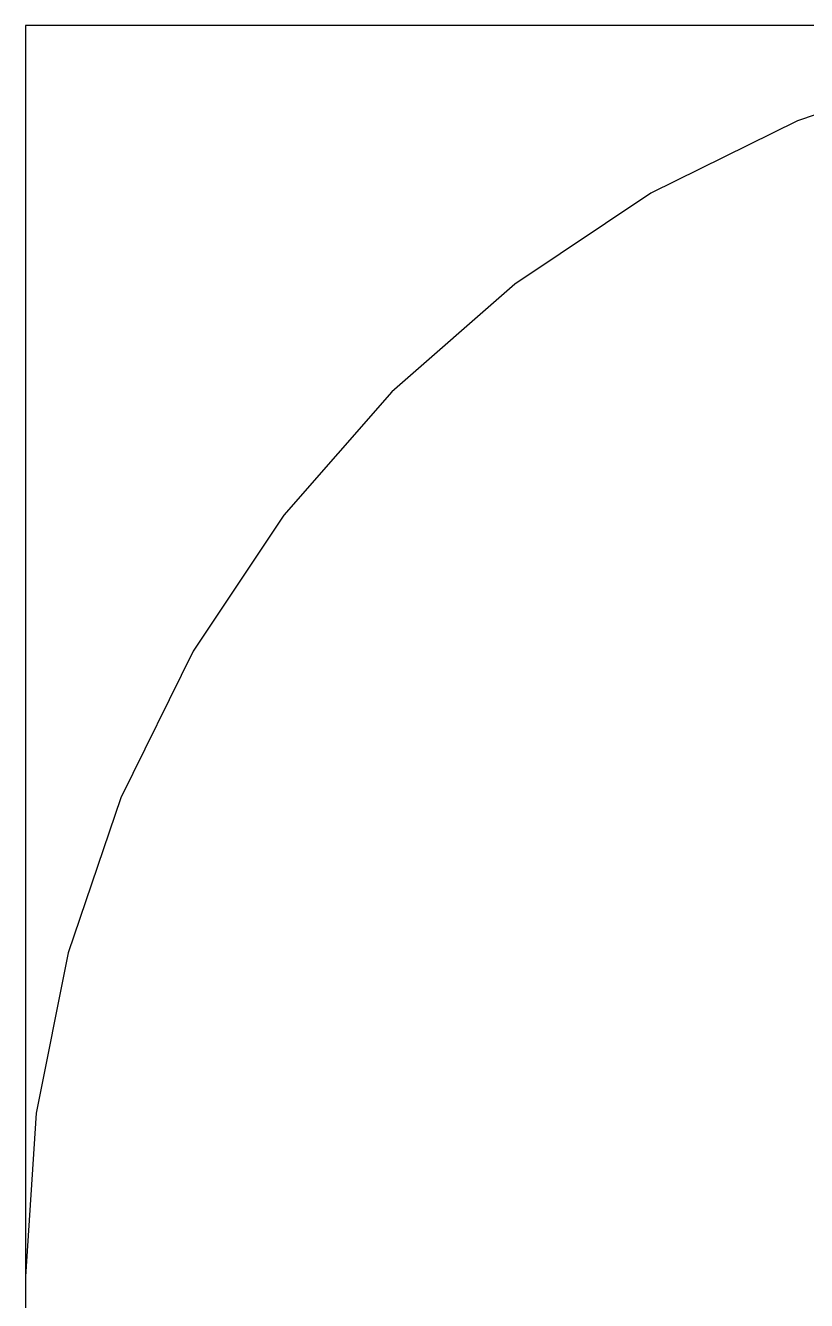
# Model space of a CAD drawing. Header units: inches. Extents: x 9636 to 21597, y -10243 to 557.
# Drawn here: x 13020.686 to 13022.397, y -8576.214 to -8573.422 of the extents above; entities that cross this region are included whole.
import ezdxf

# ---------------------------------------------------------------- set-up
doc = ezdxf.new("R2010")
doc.units = ezdxf.units.IN
doc.header["$MEASUREMENT"] = 0
doc.layers.add('Edges', color=7, linetype='Continuous')

# ---------------------------------------------------------------- blocks, each defined once
blk = doc.blocks.new('Porch Swing Bed Twin Size pl')
at = {"layer": 'Edges'}
for p, q in [((112.7694, 2.6719), (112.7694, 39.1719)), ((112.7522, 2.4108), (112.7694, 2.6719)), ((112.7694, 0.6719), (112.7694, 2.6719)), ((112.7012, 2.1543), (112.7522, 2.4108)), ((112.6171, 1.9065), (112.7012, 2.1543)), ((112.5014, 1.6719), (112.6171, 1.9065)), ((112.3561, 1.4544), (112.5014, 1.6719)), ((112.1836, 1.2577), (112.3561, 1.4544)), ((111.9869, 1.0852), (112.1836, 1.2577)), ((111.7694, 0.9399), (111.9869, 1.0852)), ((111.5347, 0.8241), (111.7694, 0.9399)), ((111.287, 0.74), (111.5347, 0.8241)), ((110.7694, 0.6719), (112.7694, 0.6719))]:
    blk.add_line(p, q, dxfattribs=at)

msp = doc.modelspace()

# ---------------------------------------------------------------- block references
at = {"xscale": 1.370056412249949, "yscale": 1.370056412249949, "zscale": 1.370056412249949, "rotation": 180}
msp.add_blockref('Porch Swing Bed Twin Size pl', (13175.186, -8572.5015), dxfattribs=at)

doc.saveas('drawing.dxf')
